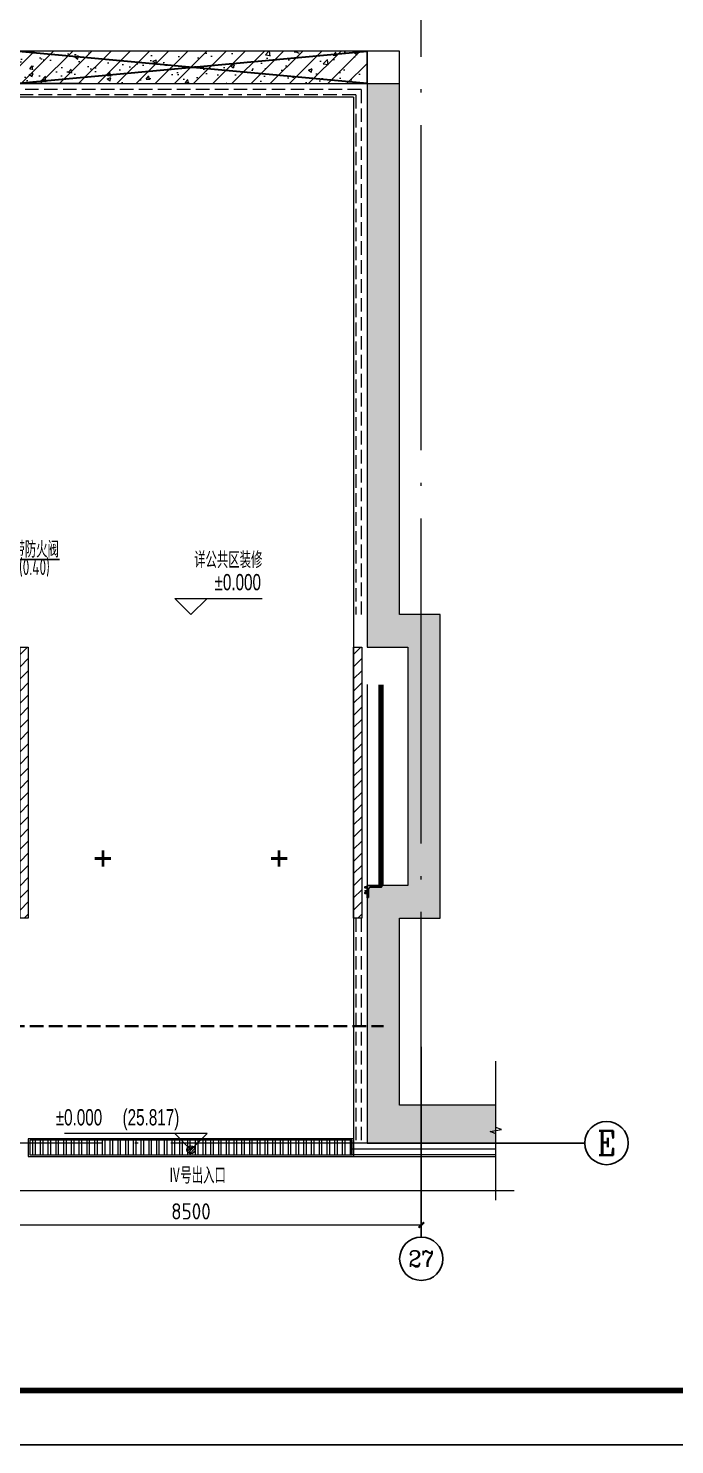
# Model space of a CAD drawing. Extents: x 4 to 13611208, y -605838 to 574722.
# Drawn here: x 12989759 to 13001683, y 405585 to 431722 of the extents above; entities that cross this region are included whole.
import ezdxf
from ezdxf.enums import TextEntityAlignment as Align

# ---------------------------------------------------------------- set-up
doc = ezdxf.new("R2010")
doc.units = 0
doc.header["$LTSCALE"] = 1000
doc.header["$MEASUREMENT"] = 0
doc.linetypes.add('DASH', pattern=[0.35, 0.25, -0.1])
doc.linetypes.add('DOTE', pattern=[2.42, 2, -0.2, 0.02, -0.2])
doc.layers.add('0标记', color=1, linetype='Continuous', plot=False)
for name, color, linetype, lineweight in [('1-预埋件', 8, 'Continuous', 5), ('pipe排水', 8, 'Continuous', 5), ('PUB_DIM', 8, 'Continuous', 5), ('WALL', 2, 'Continuous', 5), ('建筑底图', 8, 'Continuous', 13)]:
    doc.layers.add(name, color=color, linetype=linetype, lineweight=lineweight)
for name, color, linetype in [('AXIS', 3, 'Continuous'), ('AXIS_TEXT', 7, 'Continuous'), ('DUCT-X-P标注', 7, 'Continuous'), ('人防', 8, 'Continuous'), ('图框', 7, 'Continuous')]:
    doc.layers.add(name, color=color, linetype=linetype)
doc.styles.add('_TCH_LABEL', font='COMPLEX', dxfattribs={"bigfont": 'GBCBIG'})
doc.styles.add('C', font='HZTXT_E', dxfattribs={"width": 0.7, "bigfont": 'HZTXT'})
doc.styles.add('COMPLEX', font='hztxt_e.shx', dxfattribs={"width": 0.6, "bigfont": 'HZTXT.shx'})
doc.styles.add('DIM_FONT', font='gbenor.shx', dxfattribs={"bigfont": 'gbcbig.shx'})
doc.styles.add('du', font='gbenor.shx', dxfattribs={"width": 0.8, "bigfont": 'hztxt.shx'})
doc.styles.add('rs9-hz', font='rs9.shx', dxfattribs={"width": 0.7, "height": 3.5, "bigfont": 'hztxt.shx'})
doc.dimstyles.new('_TCH_ARCH&&100', dxfattribs={"dimtxt": 300, "dimasz": 100, "dimexe": 100, "dimexo": 100, "dimgap": 100, "dimtad": 1, "dimdec": 0, "dimzin": 0, "dimdsep": 46, "dimtxsty": 'DIM_FONT', "dimblk": 'ARCHTICK', "dimcen": 0.09, "dimclrd": 3, "dimclre": 3, "dimclrt": 7, "dimaunit": 1, "dimazin": 2, "dimtfac": 1, "dimtdec": 0, "dimtix": 1, "dimtmove": 2, "dimatfit": 3, "dimfxl": 1, "dimtolj": 1, "dimtzin": 0, "dimlwd": 18, "dimlwe": 18, "dimarcsym": 0})
pattern_1 = [(90, (11741447.55, 271797.36), (142.875, 8e-12), []), (90, (11741399.92, 271844.98), (142.875, 8e-12), [])]
pattern_2 = [(45, (0, 0), (-176.7766953, 176.7766953), []), (50, (0, 0), (717.260183, -62.752135), [75, -825]), (355, (0, 0), (-138.751334, 752.192134), [60, -660]), (100.4514, (59.8, -5.2), (578.50938, 689.439542), [63.74019, -701.14211]), (46.1842, (0, 200), (1067.24105, -165.519014), [112.5, -1237.5]), (96.6356, (88.9, 186.2), (934.66271, 974.11787), [95.61029, -1051.713]), (351.1842, (0, 200), (934.66195, 974.1186), [90, -990]), (21, (100, 150), (596.907052, -402.61889), [75, -825]), (326, (100, 150), (243.31533, 725.150045), [60, -660]), (71.4514, (149.74, 116.45), (840.22263, 322.530497), [63.74019, -701.14211]), (37.5, (0, 0), (12.1598553, 332.893854), [0, -652, 0, -670, 0, -662.5]), (7.5, (0, 0), (263.069537, 394.411712), [0, -382, 0, -637, 0, -252.5]), (327.5, (-223, 0), (533.822436, -22.554872), [0, -250, 0, -780, 0, -1035]), (317.5, (-323, 0), (583.18617, 100.104982), [0, -325, 0, -518, 0, -735])]

# ---------------------------------------------------------------- blocks, each defined once
blk = doc.blocks.new('地漏')
at = {"layer": 'pipe排水'}
h = blk.add_hatch(dxfattribs=at)
h.set_pattern_fill('ANSI31', color=8, scale=25, style=0)
h.set_pattern_definition([(45, (-444803.95, -349136.397), (-28.0633004, 28.0633004), [])])
h.paths.add_polyline_path([(100, 0, 1), (-100, 0, 1)])
blk.add_circle((0, 0), 100, dxfattribs=at)
blk = doc.blocks.new('ymj')
at = {"layer": '1-预埋件', "const_width": 50}
for points in [[(742524, -214764), (742824, -214764)], [(742674, -214914), (742674, -214614)]]:
    blk.add_lwpolyline(points, dxfattribs=at)
blk = doc.blocks.new('A$C123B4C03')
at = {"layer": '人防', "color": 8}
blk.add_lwpolyline([(0, 0), (0, -20), (40, -20), (40, -41), (0, -41), (0, -99), (38, -95), (38, -100), (0, -104), (0, -127), (40, -127), (40, -147), (0, -147), (0, -220), (-18, -220, -0.414214), (-27, -211), (-27, -68, 0.414214), (-68, -27), (-261, -27, -0.414214), (-270, -18), (-270, 0)], format="xyb", close=True, dxfattribs=at)
blk = doc.blocks.new('A$C0A712FB7')
at = {"layer": 'WALL', "color": 8, "ltscale": 2, "xscale": -1, "rotation": 90}
blk.add_blockref('A$C123B4C03', (0, 0), dxfattribs=at)
blk = doc.blocks.new('_ArchTick')
at = {"color": 0, "linetype": 'ByBlock', "const_width": 0.4}
blk.add_lwpolyline([(-0.5, -0.5), (0.5, 0.5)], dxfattribs=at)
blk = doc.blocks.new('*D1902')
at = {"layer": 'PUB_DIM', "color": 3, "lineweight": 18, "transparency": 16777216}
for p, q in [((11938704, 273096), (11938704, 269707)), ((11947204, 273096), (11947204, 269707)), ((11938704, 269807), (11947204, 269807))]:
    blk.add_line(p, q, dxfattribs=at)
at = {"layer": 'PUB_DIM', "color": 3, "lineweight": 18, "transparency": 16777216, "xscale": 100, "yscale": 100, "zscale": 100, "rotation": 180}
blk.add_blockref('_ArchTick', (11938704, 269807), dxfattribs=at)
at = {"layer": 'PUB_DIM', "color": 3, "lineweight": 18, "transparency": 16777216, "xscale": 100, "yscale": 100, "zscale": 100}
blk.add_blockref('_ArchTick', (11947204, 269807), dxfattribs=at)
at = {"layer": 'PUB_DIM', "color": 7, "transparency": 16777216, "insert": (11942954, 270057), "char_height": 300, "attachment_point": 5, "style": 'DIM_FONT'}
blk.add_mtext('\\A1;8500', dxfattribs=at)
blk = doc.blocks.new('_AXISO')
blk.add_circle((0, 0), 0.5)
at = {"layer": 'AXIS_TEXT', "style": 'COMPLEX', "width": 1.041667}
blk.add_attdef('A', text='', height=0.56, dxfattribs=at).set_placement((-0.25, -0.28), (0.25, -0.28), align=Align.FIT)
blk = doc.blocks.new('图框框')
at = {"layer": '图框', "color": 1, "linetype": 'Continuous', "ltscale": 10}
blk.add_lwpolyline([(0, -42000), (59400, -42000), (59400, 0), (0, 0)], close=True, dxfattribs=at)
blk = doc.blocks.new('3号出入口附属')
at = {"layer": '建筑底图'}
h = blk.add_hatch(dxfattribs=at)
h.set_pattern_fill('钢筋混凝土', color=256, scale=100, style=0)
h.set_pattern_definition(pattern_2)
h.paths.add_polyline_path([(11939704.3, 291468.3), (11939704.3, 290868.3), (11946204.3, 290868.3), (11946204.3, 291468.3)])
h = blk.add_hatch(dxfattribs=at)
h.set_pattern_fill('钢筋混凝土', color=256, scale=100, style=0)
h.set_pattern_definition(pattern_2)
h.paths.add_polyline_path([(11946804.3, 290868.3), (11946204.3, 290868.3), (11946204.3, 280468.3), (11946954.3, 280468.3), (11946954.3, 276068.3), (11946204.3, 276068.3), (11946204.3, 271318.3), (11948580.4, 271318.3), (11948580.4, 272018.3), (11946804.3, 272018.3), (11946804.3, 275468.3), (11947554.3, 275468.3), (11947554.3, 281068.3), (11946804.3, 281068.3)])
h = blk.add_hatch(dxfattribs=at)
h.set_pattern_fill('ANSI31', color=256, scale=100, style=0)
h.set_pattern_definition([(45, (3786635.08, -138189.62), (-112.2532015, 112.2532015), [])])
h.paths.add_polyline_path([(11939804.3, 280468.3), (11939954.3, 280468.3), (11939954.3, 275468.3), (11939804.3, 275468.3)])
h = blk.add_hatch(dxfattribs=at)
h.set_pattern_fill('ANSI31', color=256, scale=100, style=0)
h.set_pattern_definition([(45, (3792785.08, -138189.61), (-112.2532015, 112.2532015), [])])
h.paths.add_polyline_path([(11945954.3, 280468.3), (11946104.3, 280468.3), (11946104.3, 275468.3), (11945954.3, 275468.3)])
at = {"layer": '建筑底图', "ltscale": 3}
h = blk.add_hatch(dxfattribs=at)
h.set_pattern_fill('ANSI32', color=256, scale=30, angle=244.88267, style=0)
h.set_pattern_definition(pattern_1)
h.paths.add_polyline_path([(11945924.3, 271098.3), (11945924.3, 271368.3), (11939984.3, 271368.3), (11939984.3, 271098.3)])
at = {"layer": '建筑底图'}
h = blk.add_hatch(dxfattribs=at)
h.set_pattern_fill('ANSI32', color=256, scale=30, angle=244.88267, style=0)
h.set_pattern_definition(pattern_1)
h.paths.add_polyline_path([(11945924.3, 271098.3), (11945924.3, 271368.3), (11939984.3, 271368.3), (11939984.3, 271098.3)])
at = {"layer": 'AXIS'}
for p, q in [((11947204.3, 271483), (11947204.3, 269583)), ((11948320.7, 271318.3), (11950220.7, 271318.3))]:
    blk.add_line(p, q, dxfattribs=at)
at = {"layer": '建筑底图', "linetype": 'DOTE', "ltscale": 3}
for p, q in [((11947204.3, 269583), (11947204.3, 294100)), ((11948580.4, 271318.3), (11930772.1, 271318.3))]:
    blk.add_line(p, q, dxfattribs=at)
at = {"layer": '建筑底图'}
for p, q in [((11946804.3, 291468.3), (11907705.3, 291468.3)), ((11946804.3, 291468.3), (11946204.3, 291468.3)), ((11946204.3, 291468.3), (11946204.3, 290868.3)), ((11946804.3, 281068.3), (11946804.3, 291468.3)), ((11946804.3, 290868.3), (11946804.3, 291468.3)), ((11908205.3, 290868.3), (11946204.3, 290868.3)), ((11946204.3, 290868.3), (11946204.3, 280468.3)), ((11946204.3, 290868.3), (11946804.3, 290868.3)), ((11947554.3, 281068.3), (11946804.3, 281068.3)), ((11947554.3, 275468.3), (11947554.3, 281068.3)), ((11946204.3, 280468.3), (11946954.3, 280468.3)), ((11946954.3, 280468.3), (11946954.3, 276068.3)), ((11946954.3, 276068.3), (11946204.3, 276068.3)), ((11946204.3, 276068.3), (11946204.3, 271318.3)), ((11946804.3, 272018.3), (11946804.3, 275468.3)), ((11946804.3, 275468.3), (11947554.3, 275468.3)), ((11948580.4, 272018.3), (11946804.3, 272018.3)), ((11948580.4, 271318.3), (11948580.4, 272018.3)), ((11946204.3, 271318.3), (11948580.4, 271318.3)), ((11945924.3, 271208.3), (11948580.4, 271208.3)), ((11945924.3, 271108.3), (11948580.4, 271108.3))]:
    blk.add_line(p, q, dxfattribs=at)
at = {"layer": '建筑底图', "lineweight": 30}
for p, q in [((11939704.3, 290868.3), (11946204.3, 291468.3)), ((11946204.3, 290868.3), (11939704.3, 291468.3))]:
    blk.add_line(p, q, dxfattribs=at)
at = {"layer": '建筑底图', "linetype": 'DASH'}
for p, q in [((11946094.3, 290760.3), (11908205.3, 290760.3)), ((11945994.3, 290660.3), (11908205.3, 290660.3)), ((11945994.3, 290660.3), (11945994.3, 281068.3)), ((11946094.3, 290760.3), (11946094.3, 281068.3)), ((11945994.3, 275468.3), (11945994.3, 271318.3)), ((11946094.3, 275468.3), (11946094.3, 271318.3)), ((11932634.3, 273488.3), (11946504.3, 273488.3)), ((11932634.3, 273488.3), (11946504.3, 273488.3)), ((11932634.3, 273468.3), (11946504.3, 273468.3))]:
    blk.add_line(p, q, dxfattribs=at)
at = {"layer": '建筑底图', "lineweight": -3}
blk.add_line((11940943.4, 290868.3), (11938791.2, 290868.3), dxfattribs=at)
at = {"layer": '建筑底图', "ltscale": 3}
for p, q in [((11945954.3, 290618.3), (11908205.3, 290618.3)), ((11945954.3, 290620.3), (11945954.3, 271068.3)), ((11945954.3, 273988.3), (11945954.3, 271068.3)), ((11945954.3, 271068.3), (11948580.4, 271068.3))]:
    blk.add_line(p, q, dxfattribs=at)
at = {"layer": '建筑底图', "color": 8}
for p, q in [((11942954.3, 281068.3), (11942654.3, 281368.3)), ((11942654.3, 281368.3), (11944267, 281368.3)), ((11942954.3, 281068.3), (11943254.3, 281368.3)), ((11946204.3, 279778.1), (11946204.3, 276068.3)), ((11943254.3, 271493.3), (11940618.5, 271493.3)), ((11942954.3, 271193.3), (11942654.3, 271493.3)), ((11942954.3, 271193.3), (11943254.3, 271493.3))]:
    blk.add_line(p, q, dxfattribs=at)
at = {"layer": '建筑底图'}
for points in [[(11939704.3, 291468.3), (11939704.3, 290868.3), (11946204.3, 290868.3), (11946204.3, 291468.3)], [(11939804.3, 280468.3), (11939954.3, 280468.3), (11939954.3, 275468.3), (11939804.3, 275468.3)], [(11945954.3, 280468.3), (11946104.3, 280468.3), (11946104.3, 275468.3), (11945954.3, 275468.3)], [(11945954.3, 271068.3), (11945954.3, 271398.3), (11939954.3, 271398.3), (11939954.3, 271068.3)], [(11945924.3, 271098.3), (11945924.3, 271368.3), (11939984.3, 271368.3), (11939984.3, 271098.3)]]:
    blk.add_lwpolyline(points, close=True, dxfattribs=at)
at = {"layer": '建筑底图', "color": 8, "const_width": 100}
blk.add_lwpolyline([(11946458.3, 279778.1), (11946458.3, 276068.3)], dxfattribs=at)
at = {"layer": '建筑底图'}
for points in [[(11945954.3, 273988.3), (11945954.3, 271068.3), (11948580.4, 271068.3)], [(11948580.4, 270262.7), (11948580.4, 271490.7), (11948475.4, 271528.9), (11948685.4, 271565.9), (11948580.4, 271603.2), (11948580.4, 272831.1)], [(11930472.1, 270439.9), (11939638.4, 270439.9), (11939676.6, 270544.9), (11939713.6, 270334.9), (11939750.9, 270439.9), (11948917.2, 270439.9)]]:
    blk.add_lwpolyline(points, dxfattribs=at)
at = {"layer": '建筑底图', "ltscale": 3}
for points in [[(11945954.3, 271068.3), (11945954.3, 271398.3), (11939954.3, 271398.3), (11939954.3, 271068.3)], [(11945924.3, 271098.3), (11945924.3, 271368.3), (11939984.3, 271368.3), (11939984.3, 271098.3)]]:
    blk.add_lwpolyline(points, close=True, dxfattribs=at)
at = {"layer": '建筑底图'}
blk.add_circle((11942954.3, 271193.3), 75, dxfattribs=at)
blk.add_circle((11942954.3, 271193.3), 75, dxfattribs=at)
at = {"layer": 'AXIS', "ltscale": 3}
ref = blk.add_blockref('_AXISO', (11950620.7, 271318.3), dxfattribs=dict(at, xscale=800, yscale=800, zscale=800))
ref.add_attrib('A', 'E', dxfattribs={"layer": 'AXIS_TEXT', "ltscale": 3, "height": 445.4, "style": '_TCH_LABEL'}).set_placement((11950451, 271095.6), (11950790.4, 271095.6), align=Align.FIT)
ref = blk.add_blockref('_AXISO', (11947204.3, 269183), dxfattribs=dict(at, xscale=800, yscale=800, zscale=800))
ref.add_attrib('A', '27', dxfattribs={"layer": 'AXIS_TEXT', "ltscale": 3, "height": 294.28, "style": '_TCH_LABEL'}).set_placement((11946966.1, 269035.8), (11947442.5, 269035.8), align=Align.FIT)
at = {"layer": '建筑底图', "xscale": -1, "rotation": 180}
for p in [(11198655.5, 61804.5), (11201905.5, 61804.5)]:
    blk.add_blockref('ymj', p, dxfattribs=at)
at = {"layer": '建筑底图', "rotation": 270.0016199042389}
blk.add_blockref('A$C0A712FB7', (11946204.3, 276068.3), dxfattribs=at)
at = {"layer": '建筑底图', "ltscale": 3.5, "xscale": 0.7499999999999998, "yscale": 0.7499999999999998, "zscale": 0.7499999999999998}
blk.add_blockref('地漏', (11942954.3, 271193.3), dxfattribs=at)
blk.add_blockref('地漏', (11942954.3, 271193.3), dxfattribs=at)
at = {"layer": '建筑底图', "color": 0, "style": 'rs9-hz', "width": 0.7}
blk.add_text('详公共区装修', height=300, dxfattribs=at).set_placement((11943013.2, 281927))
at = {"layer": '建筑底图', "color": 8, "style": 'rs9-hz', "width": 0.7}
for s, p in [('%%P0.000', (11943389.5, 281518.3)), ('%%P0.000', (11940460.1, 271643.3)), ('(25.817)', (11941693.1, 271643.3))]:
    blk.add_text(s, height=300, dxfattribs=at).set_placement(p)
at = {"layer": '建筑底图', "style": 'C', "width": 0.7}
blk.add_text('Ⅳ号出入口', height=300, dxfattribs=at).set_placement((11942547.9, 270569.3))
at = {"layer": 'PUB_DIM'}
dim = blk.add_linear_dim(base=(11947204.3, 269807.5), p1=(11938704.3, 273196), p2=(11947204.3, 273196), angle=360, dimstyle='_TCH_ARCH&&100', dxfattribs=at)
dim.commit()
dim.dimension.update_dxf_attribs({"geometry": '*D1902', "text_midpoint": (11942954.3, 270057.5), "dimtype": 129})

msp = doc.modelspace()

# ---------------------------------------------------------------- linework, layer by layer
at = {"layer": 'DUCT-X-P标注'}
msp.add_line((12990333.6, 421917.3), (12988430.1, 421917.3), dxfattribs=at)
at = {"layer": '图框', "color": 2}
msp.add_lwpolyline([(12950075.6, 405585), (13068875.6, 405585), (13068875.6, 447585), (12950075.6, 447585)], close=True, dxfattribs=at)
at = {"layer": '图框', "const_width": 100}
msp.add_lwpolyline([(12952575.6, 406585), (13067875.6, 406585), (13067875.6, 446585), (12952575.6, 446585)], close=True, dxfattribs=at)

# ---------------------------------------------------------------- block references
at = {"layer": '0标记', "xscale": 2}
msp.add_blockref('图框框', (12950075.6, 447585), dxfattribs=at)
at = {"layer": '建筑底图'}
msp.add_blockref('3号出入口附属', (1049804.4, 139833.3), dxfattribs=at)

# ---------------------------------------------------------------- texts
at = {"layer": 'DUCT-X-P标注', "style": 'du', "width": 0.7}
for s, p in [('百叶风口自带防火阀', (12988433, 421954.9)), ('300X200(0.40)', (12988688.1, 421632.5))]:
    msp.add_text(s, height=300, dxfattribs=at).set_placement(p)

doc.saveas('drawing.dxf')
